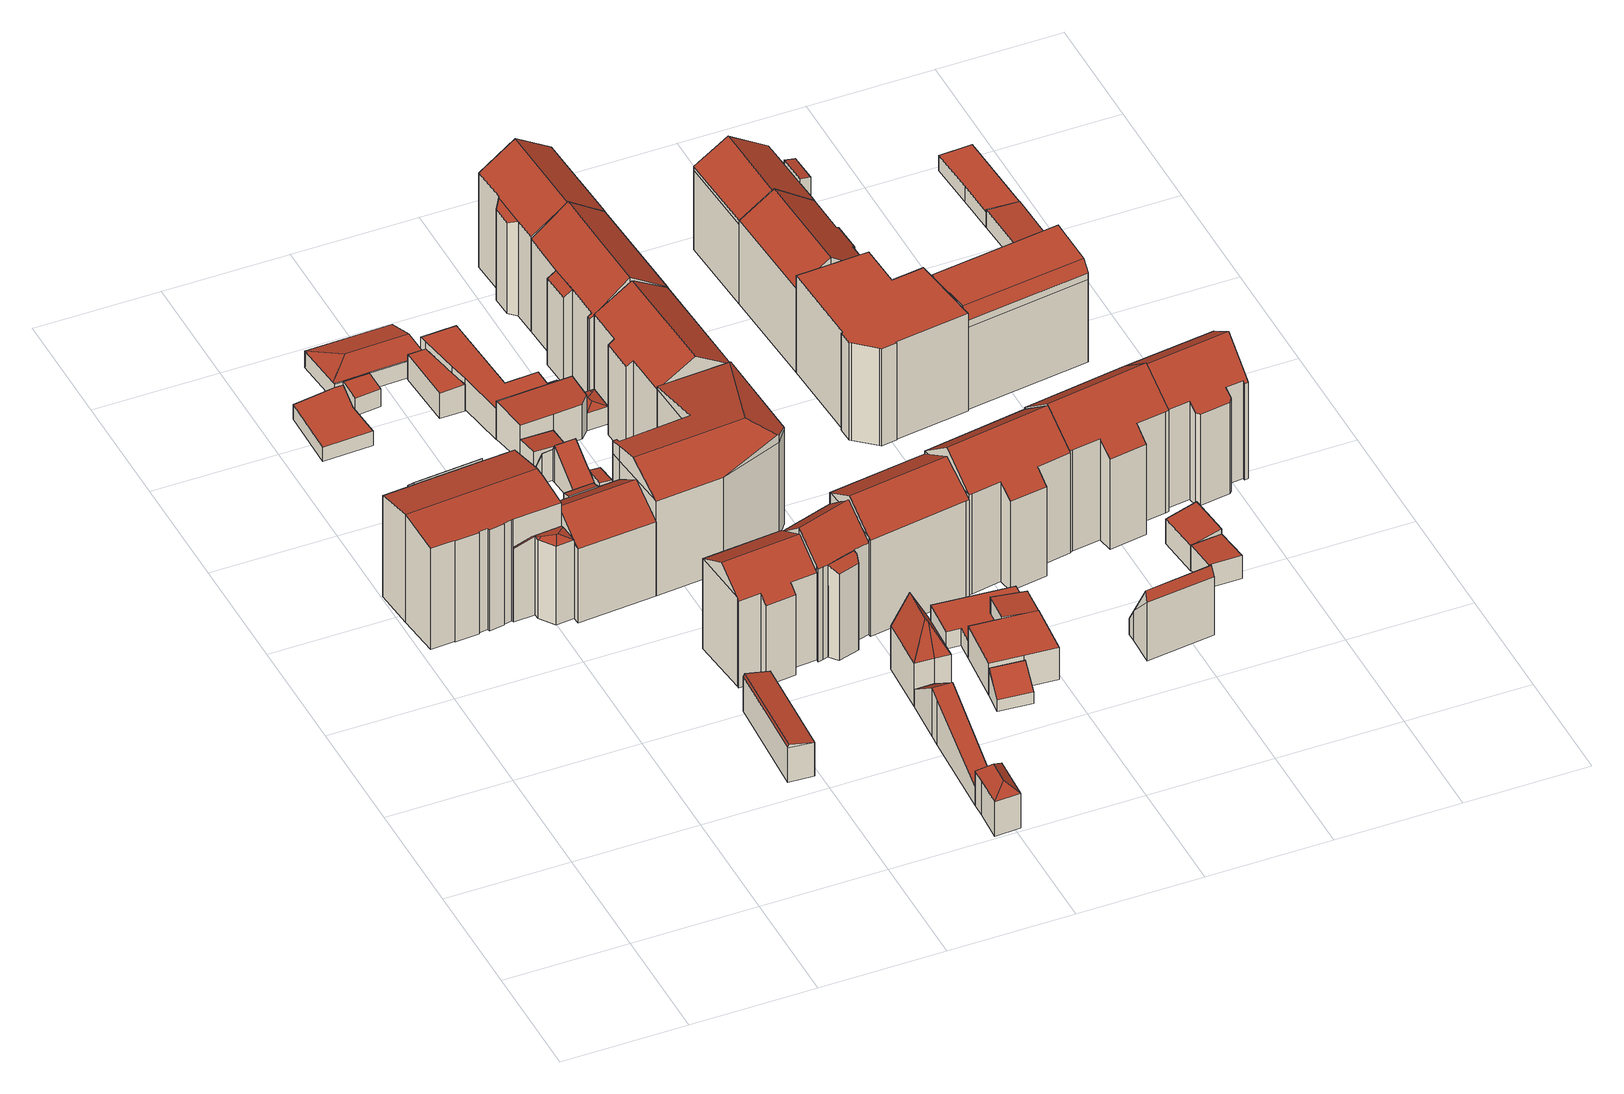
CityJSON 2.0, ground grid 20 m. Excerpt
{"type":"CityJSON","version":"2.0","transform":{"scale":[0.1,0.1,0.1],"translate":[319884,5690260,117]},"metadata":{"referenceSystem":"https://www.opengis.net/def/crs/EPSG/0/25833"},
"CityObjects":{
"building1":{"type":"Building","attributes":{"Gemeindeschluessel":14713000,"Geometrietyp2DReferenz":"3000","function":"31001_9998","roofType":"9999"},"children":["building1-1","building1-2","building1-3"]},
"building1-1":{"type":"BuildingPart","attributes":{"Dachtyp_tdc":"tdcGableRoof","Dachneigung":10.03,"QualitaetDacherkennung":71,"Geometrietyp2DReferenz":"3000","roofType":"3100","measuredHeight":19.65},"parents":["building1"],"geometry":[{"type":"MultiSurface","lod":"2","boundaries":[[[0,1,2,3]],[[1,4,5,2]],[[4,6,7,5]],[[8,9,10,11]],[[9,12,13,10]],[[12,14,15,13]],[[14,16,17,18,15]],[[12,9,8,19,6,4,1]],[[1,0,20,21,22,23,24,25,26,27,28,29,16,14,12]],[[30,31,32,33,34,35,36,37,38,39,3,2,5,7,40,11,10,13,15,18,41]],[[29,28,31,30,42]],[[28,27,32,31]],[[27,26,33,32]],[[26,25,34,33]],[[25,24,35,34]],[[24,23,36,35]],[[23,22,37,36]],[[22,21,38,37]],[[21,20,39,38]],[[20,0,3,39]],[[19,40,7,6]],[[8,11,40,19]],[[42,43,17,16,29]],[[42,30,41,43]],[[41,18,17,43]]],"semantics":{"surfaces":[{"type":"WallSurface"},{"type":"RoofSurface"},{"type":"GroundSurface"},{"type":"ClosureSurface"}],"values":[0,0,0,0,0,0,0,1,1,2,0,0,0,0,0,0,0,0,0,0,3,3,0,3,3]}}]},
"building1-2":{"type":"BuildingPart","attributes":{"Dachtyp_tdc":"tdcFreeFormRoof","Dachneigung":17.65,"QualitaetDacherkennung":20,"Geometrietyp2DReferenz":"3000","roofType":"5000","measuredHeight":14.83},"parents":["building1"],"geometry":[{"type":"MultiSurface","lod":"2","boundaries":[[[44,45,46,47]],[[45,48,49,46]],[[48,50,51,49]],[[50,52,53,51]],[[52,42,30,53]],[[17,54,55,18]],[[54,44,47,55]],[[50,48,56]],[[43,42,52,50]],[[48,45,57,56]],[[45,44,58,57]],[[44,54,58]],[[54,17,43,50,56,57,58]],[[47,46,49,51,53,30,41,18,55]],[[41,30,42,43]],[[41,43,17,18]]],"semantics":{"surfaces":[{"type":"WallSurface"},{"type":"RoofSurface"},{"type":"GroundSurface"},{"type":"ClosureSurface"}],"values":[0,0,0,0,0,0,0,1,1,1,1,1,1,2,3,3]}}]},
"building1-3":{"type":"BuildingPart","attributes":{"Dachtyp_tdc":"tdcPolyFlatRoof","Dachneigung":44.98,"QualitaetDacherkennung":54,"Geometrietyp2DReferenz":"3000","roofType":"2100","measuredHeight":18.82},"parents":["building1"],"geometry":[{"type":"MultiSurface","lod":"2","boundaries":[[[59,60,8,11,61]],[[62,7,6]],[[62,63,64,7]],[[63,59,61,64]],[[63,62,65,60,59]],[[61,11,40,7,64]],[[19,8,60,65]],[[19,40,11,8]],[[62,6,19,65]],[[6,7,40,19]]],"semantics":{"surfaces":[{"type":"WallSurface"},{"type":"RoofSurface"},{"type":"GroundSurface"},{"type":"ClosureSurface"}],"values":[0,0,0,0,1,2,0,3,0,3]}}]},
"building2":{"type":"Building","attributes":{"Dachtyp_tdc":"tdcPolyFlatRoof","Gemeindeschluessel":14713000,"Dachneigung":0,"QualitaetDacherkennung":52,"Geometrietyp2DReferenz":"3000","function":"31001_9998","roofType":"1000","measuredHeight":2.6},"geometry":[{"type":"MultiSurface","lod":"2","boundaries":[[[66,67,68,69]],[[67,70,71,68]],[[70,72,73,71]],[[72,74,75,73]],[[74,76,77,75]],[[76,66,69,77]],[[76,74,72,70,67,66]],[[69,68,71,73,75,77]]],"semantics":{"surfaces":[{"type":"WallSurface"},{"type":"RoofSurface"},{"type":"GroundSurface"}],"values":[0,0,0,0,0,0,1,2]}}]},
"building3":{"type":"Building","attributes":{"Dachtyp_tdc":"tdcGableRoof","Gemeindeschluessel":14713000,"Dachneigung":11.26,"QualitaetDacherkennung":53,"Geometrietyp2DReferenz":"3000","function":"31001_9998","roofType":"3100","measuredHeight":6.8},"geometry":[{"type":"MultiSurface","lod":"2","boundaries":[[[78,79,80,81]],[[79,82,83,80]],[[82,84,85,83]],[[84,78,81,85]],[[82,79,86]],[[78,84,87]],[[79,78,87,86]],[[84,82,86,87]],[[81,80,83,85]]],"semantics":{"surfaces":[{"type":"WallSurface"},{"type":"RoofSurface"},{"type":"GroundSurface"}],"values":[0,0,0,0,0,0,1,1,2]}}]},
"building4":{"type":"Building","attributes":{"Gemeindeschluessel":14713000,"Geometrietyp2DReferenz":"3000","function":"31001_9998","roofType":"9999"},"children":["building4-1","building4-2"]},
"building4-1":{"type":"BuildingPart","attributes":{"Dachtyp_tdc":"tdcPolyFlatRoof","Dachneigung":18.41,"QualitaetDacherkennung":75,"Geometrietyp2DReferenz":"3000","roofType":"2100","measuredHeight":14},"parents":["building4"],"geometry":[{"type":"MultiSurface","lod":"2","boundaries":[[[88,89,90,91,92,93]],[[94,95,96,97,98,99]],[[95,88,93,96]],[[95,94,89,88]],[[93,92,97,96]],[[94,99,90,89]],[[98,97,92,91]],[[98,91,90,99]]],"semantics":{"surfaces":[{"type":"WallSurface"},{"type":"RoofSurface"},{"type":"GroundSurface"},{"type":"ClosureSurface"}],"values":[0,0,0,1,2,0,3,3]}}]},
"building4-2":{"type":"BuildingPart","attributes":{"Dachtyp_tdc":"tdcGableRoof","Dachneigung":33.12,"QualitaetDacherkennung":82,"Geometrietyp2DReferenz":"3000","roofType":"3100","measuredHeight":17.16},"parents":["building4"],"geometry":[{"type":"MultiSurface","lod":"2","boundaries":[[[91,100,101,92]],[[100,102,103,101]],[[102,104,105,103]],[[104,106,107,105]],[[106,108,47,107]],[[108,109,15,47]],[[109,98,97,15]],[[99,110,111,112,113,114,90]],[[104,112,111,115,106]],[[106,115,108]],[[108,115,111,110,109]],[[91,90,114,100]],[[100,114,113,102]],[[102,113,112,104]],[[109,110,99,98]],[[92,101,103,105,107,47,15,97]],[[92,97,98,91]],[[98,99,90,91]]],"semantics":{"surfaces":[{"type":"WallSurface"},{"type":"RoofSurface"},{"type":"GroundSurface"},{"type":"ClosureSurface"}],"values":[0,0,0,0,0,0,0,1,1,0,0,0,0,0,0,2,3,3]}}]},
"building5":{"type":"Building","attributes":{"Dachtyp_tdc":"tdcPolyFlatRoof","Gemeindeschluessel":14713000,"Dachneigung":0,"QualitaetDacherkennung":88,"Geometrietyp2DReferenz":"3000","function":"31001_9998","roofType":"1000","measuredHeight":3.17},"geometry":[{"type":"MultiSurface","lod":"2","boundaries":[[[116,117,118,119]],[[117,120,75,118]],[[120,121,122,75]],[[121,116,119,122]],[[121,120,117,116]],[[119,118,75,122]]],"semantics":{"surfaces":[{"type":"WallSurface"},{"type":"RoofSurface"},{"type":"GroundSurface"}],"values":[0,0,0,0,1,2]}}]},
"building6":{"type":"Building","attributes":{"Dachtyp_tdc":"tdcFreeFormRoof","Gemeindeschluessel":14713000,"Dachneigung":13.51,"QualitaetDacherkennung":88,"Geometrietyp2DReferenz":"3000","function":"31001_9998","roofType":"5000","measuredHeight":4.2},"geometry":[{"type":"MultiSurface","lod":"2","boundaries":[[[123,124,125,126]],[[124,127,128,125]],[[127,129,130,128]],[[129,131,132,130]],[[131,133,134,132]],[[133,135,136,134]],[[135,137,138,136]],[[137,123,126,138]],[[139,123,140]],[[141,142,143,139,140,144,145,146,147]],[[143,148,123,139]],[[123,148,124]],[[124,148,143,142,127]],[[129,141,147,131]],[[131,147,146,133]],[[133,146,145,135]],[[135,145,144,137]],[[137,144,140,123]],[[127,142,141,129]],[[126,125,128,130,132,134,136,138]]],"semantics":{"surfaces":[{"type":"WallSurface"},{"type":"RoofSurface"},{"type":"GroundSurface"}],"values":[0,0,0,0,0,0,0,0,1,1,1,0,0,0,0,0,0,0,0,2]}}]},
"building7":{"type":"Building","attributes":{"Dachtyp_tdc":"tdcFreeFormRoof","Gemeindeschluessel":14713000,"Dachneigung":37.68,"QualitaetDacherkennung":67,"Geometrietyp2DReferenz":"3000","function":"31001_9998","roofType":"5000","measuredHeight":19.54},"geometry":[{"type":"MultiSurface","lod":"2","boundaries":[[[149,150,151,152]],[[150,153,154,151]],[[153,155,156,154]],[[155,157,158,156]],[[157,159,160,158]],[[159,161,162,160]],[[161,163,164,162]],[[163,165,166,164]],[[165,149,152,166]],[[167,168,165,163]],[[150,149,168,167,161,159,157,155,153]],[[163,161,167]],[[149,165,168]],[[152,151,154,156,158,160,162,164,166]]],"semantics":{"surfaces":[{"type":"WallSurface"},{"type":"RoofSurface"},{"type":"GroundSurface"}],"values":[0,0,0,0,0,0,0,0,0,1,1,0,0,2]}}]},
"building8":{"type":"Building","attributes":{"Dachtyp_tdc":"tdcPolyFlatRoof","Gemeindeschluessel":14713000,"Dachneigung":3.43,"QualitaetDacherkennung":82,"Geometrietyp2DReferenz":"3000","function":"31001_9998","roofType":"2100","measuredHeight":4.8},"geometry":[{"type":"MultiSurface","lod":"2","boundaries":[[[169,170,171,172]],[[170,173,174,171]],[[173,175,176,174]],[[175,169,172,176]],[[175,173,170,169]],[[172,171,174,176]]],"semantics":{"surfaces":[{"type":"WallSurface"},{"type":"RoofSurface"},{"type":"GroundSurface"}],"values":[0,0,0,0,1,2]}}]},
"building9":{"type":"Building","attributes":{"Gemeindeschluessel":14713000,"Geometrietyp2DReferenz":"3000","function":"31001_9998","roofType":"9999"},"children":["building9-1","building9-2"]},
"building9-1":{"type":"BuildingPart","attributes":{"Dachtyp_tdc":"tdcPolyFlatRoof","Dachneigung":3.95,"QualitaetDacherkennung":80,"Geometrietyp2DReferenz":"3000","roofType":"2100","measuredHeight":3.43},"parents":["building9"],"geometry":[{"type":"MultiSurface","lod":"2","boundaries":[[[177,178,179,180]],[[178,181,182,179]],[[181,183,184,185,182]],[[183,181,178,177,186]],[[180,179,182,185]],[[186,184,183]],[[180,185,184,186,177]]],"semantics":{"surfaces":[{"type":"WallSurface"},{"type":"RoofSurface"},{"type":"GroundSurface"},{"type":"ClosureSurface"}],"values":[0,0,0,1,2,0,3]}}]},
"building9-2":{"type":"BuildingPart","attributes":{"Dachtyp_tdc":"tdcGableRoof","Dachneigung":63.45,"QualitaetDacherkennung":7,"Geometrietyp2DReferenz":"3000","roofType":"3100","measuredHeight":6.64},"parents":["building9"],"geometry":[{"type":"MultiSurface","lod":"2","boundaries":[[[187,188,189,190]],[[188,191,192,189]],[[191,193,177,180,192]],[[184,194,195,185]],[[194,196,197,195]],[[196,198,199,197]],[[198,200,201,199]],[[200,187,190,201]],[[196,194,184,186,193,191]],[[191,188,187,200,198,196]],[[190,189,192,180,185,195,197,199,201]],[[186,177,193]],[[184,185,180,177,186]]],"semantics":{"surfaces":[{"type":"WallSurface"},{"type":"RoofSurface"},{"type":"GroundSurface"},{"type":"ClosureSurface"}],"values":[0,0,0,0,0,0,0,0,1,1,2,0,3]}}]},
"building10":{"type":"Building","attributes":{"Gemeindeschluessel":14713000,"Geometrietyp2DReferenz":"3000","function":"31001_9998","roofType":"9999"},"children":["building10-1","building10-2"]},
"building10-1":{"type":"BuildingPart","attributes":{"Dachtyp_tdc":"tdcFreeFormRoof","Dachneigung":46.05,"QualitaetDacherkennung":2,"Geometrietyp2DReferenz":"3000","roofType":"5000","measuredHeight":8.33},"parents":["building10"],"geometry":[{"type":"MultiSurface","lod":"2","boundaries":[[[202,203,204,205]],[[203,206,207,204]],[[206,208,209,207]],[[208,210,211,209]],[[212,213,214,215,216]],[[213,202,205,214]],[[210,208,206,203,217,218]],[[203,202,217]],[[202,213,218,217]],[[213,212,210,218]],[[205,204,207,209,215,214]],[[216,211,210,212]],[[215,209,211,216]]],"semantics":{"surfaces":[{"type":"WallSurface"},{"type":"RoofSurface"},{"type":"GroundSurface"},{"type":"ClosureSurface"}],"values":[0,0,0,0,0,0,1,1,1,1,2,0,3]}}]},
"building10-2":{"type":"BuildingPart","attributes":{"Dachtyp_tdc":"tdcGableRoof","Dachneigung":18.73,"QualitaetDacherkennung":4,"Geometrietyp2DReferenz":"3000","roofType":"3100","measuredHeight":8.82},"parents":["building10"],"geometry":[{"type":"MultiSurface","lod":"2","boundaries":[[[219,216,215,220]],[[211,221,222,209]],[[221,223,224,222]],[[223,225,226,224]],[[225,227,228,226]],[[227,219,220,228]],[[223,221,211,216,219]],[[219,227,225,223]],[[220,215,209,222,224,226,228]],[[211,209,215,216]]],"semantics":{"surfaces":[{"type":"WallSurface"},{"type":"RoofSurface"},{"type":"GroundSurface"},{"type":"ClosureSurface"}],"values":[0,0,0,0,0,0,1,1,2,3]}}]},
"building11":{"type":"Building","attributes":{"Dachtyp_tdc":"tdcPolyFlatRoof","Gemeindeschluessel":14713000,"Dachneigung":4.59,"QualitaetDacherkennung":67,"Geometrietyp2DReferenz":"3000","function":"31001_9998","roofType":"2100","measuredHeight":3.84},"geometry":[{"type":"MultiSurface","lod":"2","boundaries":[[[229,230,231,232]],[[230,233,234,231]],[[233,235,236,234]],[[235,229,232,236]],[[235,233,230,229]],[[232,231,234,236]]],"semantics":{"surfaces":[{"type":"WallSurface"},{"type":"RoofSurface"},{"type":"GroundSurface"}],"values":[0,0,0,0,1,2]}}]},
"building12":{"type":"Building","attributes":{"Dachtyp_tdc":"tdcPolyFlatRoof","Gemeindeschluessel":14713000,"Dachneigung":5.73,"QualitaetDacherkennung":74,"Geometrietyp2DReferenz":"3000","function":"31001_9998","roofType":"2100","measuredHeight":6.96},"geometry":[{"type":"MultiSurface","lod":"2","boundaries":[[[237,238,234,236]],[[238,239,240,234]],[[239,241,242,240]],[[241,243,244,242]],[[243,245,246,244]],[[245,247,248,246]],[[247,237,236,248]],[[247,245,243,241,239,238,237]],[[236,234,240,242,244,246,248]]],"semantics":{"surfaces":[{"type":"WallSurface"},{"type":"RoofSurface"},{"type":"GroundSurface"}],"values":[0,0,0,0,0,0,0,1,2]}}]},
"building13":{"type":"Building","attributes":{"Dachtyp_tdc":"tdcPolyFlatRoof","Gemeindeschluessel":14713000,"Dachneigung":0,"QualitaetDacherkennung":39,"Geometrietyp2DReferenz":"3000","function":"31001_9998","roofType":"1000","measuredHeight":5.54},"geometry":[{"type":"MultiSurface","lod":"2","boundaries":[[[249,250,251,252]],[[250,253,254,251]],[[253,255,130,254]],[[255,256,128,130]],[[256,257,258,128]],[[257,259,260,258]],[[259,261,262,260]],[[261,263,264,262]],[[263,249,252,264]],[[263,261,259,257,256,255,253,250,249]],[[252,251,254,130,128,258,260,262,264]]],"semantics":{"surfaces":[{"type":"WallSurface"},{"type":"RoofSurface"},{"type":"GroundSurface"}],"values":[0,0,0,0,0,0,0,0,0,1,2]}}]},
"building14":{"type":"Building","attributes":{"Gemeindeschluessel":14713000,"Geometrietyp2DReferenz":"3000","function":"31001_9998","roofType":"9999"},"children":["building14-1","building14-2"]},
"building14-1":{"type":"BuildingPart","attributes":{"Dachtyp_tdc":"tdcGableRoof","Dachneigung":40.86,"QualitaetDacherkennung":80,"Geometrietyp2DReferenz":"3000","roofType":"3100","measuredHeight":20.52},"parents":["building14"],"geometry":[{"type":"MultiSurface","lod":"2","boundaries":[[[265,266,267,166]],[[266,268,269,267]],[[270,271,272,273,274,275,276,277,278,279]],[[279,268,266,265,270]],[[269,280,281,282,283,284,285,286,152,287,166,267]],[[268,279,280,269]],[[279,278,281,280]],[[278,277,282,281]],[[277,276,283,282]],[[274,273,285,284]],[[273,272,286,285]],[[272,271,152,286]],[[271,270,287,152]],[[270,265,166,287]],[[284,283,276,275,274]]],"semantics":{"surfaces":[{"type":"WallSurface"},{"type":"RoofSurface"},{"type":"GroundSurface"},{"type":"ClosureSurface"}],"values":[0,0,1,1,2,0,0,0,0,0,0,0,0,0,3]}}]},
"building14-2":{"type":"BuildingPart","attributes":{"Dachtyp_tdc":"tdcPolyFlatRoof","Dachneigung":33.72,"QualitaetDacherkennung":53,"Geometrietyp2DReferenz":"3000","roofType":"2100","measuredHeight":16.81},"parents":["building14"],"geometry":[{"type":"MultiSurface","lod":"2","boundaries":[[[288,274,284,289]],[[290,291,283,276]],[[290,292,293,291]],[[292,288,289,293]],[[292,290,276,275,274,288]],[[289,284,283,291,293]],[[283,284,274,275,276]]],"semantics":{"surfaces":[{"type":"WallSurface"},{"type":"RoofSurface"},{"type":"GroundSurface"},{"type":"ClosureSurface"}],"values":[0,0,0,0,1,2,3]}}]},
"building15":{"type":"Building","attributes":{"Dachtyp_tdc":"tdcFreeFormRoof","Gemeindeschluessel":14713000,"Dachneigung":10.27,"QualitaetDacherkennung":31,"Geometrietyp2DReferenz":"3000","function":"31001_9998","roofType":"5000","measuredHeight":20.54},"geometry":[{"type":"MultiSurface","lod":"2","boundaries":[[[294,295,296,103]],[[295,297,298,296]],[[297,299,300,298]],[[299,301,302,300]],[[301,303,304,302]],[[303,305,306,304]],[[305,307,308,306]],[[307,309,310,308]],[[309,311,312,310]],[[311,313,105,312]],[[313,294,103,105]],[[314,315,316,317,318,319]],[[320,321,322,323,324,325,326,316,315]],[[326,313,311,317,316]],[[294,325,324,295]],[[313,326,325,294]],[[295,324,323,297]],[[297,323,322,299]],[[301,321,320,303]],[[299,322,321,301]],[[303,320,315,314,305]],[[307,319,318,309]],[[305,314,319,307]],[[309,318,317,311]],[[103,296,298,300,302,304,306,308,310,312,105]]],"semantics":{"surfaces":[{"type":"WallSurface"},{"type":"RoofSurface"},{"type":"GroundSurface"}],"values":[0,0,0,0,0,0,0,0,0,0,0,1,1,1,0,0,0,0,0,0,0,0,0,0,2]}}]},
"building16":{"type":"Building","attributes":{"Dachtyp_tdc":"tdcFreeFormRoof","Gemeindeschluessel":14713000,"Dachneigung":61.57,"QualitaetDacherkennung":3,"Geometrietyp2DReferenz":"3000","function":"31001_9998","roofType":"5000","measuredHeight":12.96},"geometry":[{"type":"MultiSurface","lod":"2","boundaries":[[[327,328,226,228]],[[328,329,330,226]],[[329,331,332,330]],[[331,333,334,332]],[[333,327,228,334]],[[335,336,337,333,331]],[[335,331,329]],[[336,335,329,328]],[[337,336,328,327]],[[337,327,333]],[[228,226,330,332,334]]],"semantics":{"surfaces":[{"type":"WallSurface"},{"type":"RoofSurface"},{"type":"GroundSurface"}],"values":[0,0,0,0,0,1,0,1,1,1,2]}}]},
"building17":{"type":"Building","attributes":{"Dachtyp_tdc":"tdcPolyFlatRoof","Gemeindeschluessel":14713000,"Dachneigung":12.43,"QualitaetDacherkennung":78,"Geometrietyp2DReferenz":"3000","function":"31001_9998","roofType":"2100","measuredHeight":3.96},"geometry":[{"type":"MultiSurface","lod":"2","boundaries":[[[338,339,340,242]],[[339,341,342,340]],[[341,343,244,342]],[[343,338,242,244]],[[343,341,339,338]],[[242,340,342,244]]],"semantics":{"surfaces":[{"type":"WallSurface"},{"type":"RoofSurface"},{"type":"GroundSurface"}],"values":[0,0,0,0,1,2]}}]},
"building18":{"type":"Building","attributes":{"Dachtyp_tdc":"tdcFreeFormRoof","Gemeindeschluessel":14713000,"Dachneigung":12.31,"QualitaetDacherkennung":43,"Geometrietyp2DReferenz":"3000","function":"31001_9998","roofType":"5000","measuredHeight":3.6},"geometry":[{"type":"MultiSurface","lod":"2","boundaries":[[[344,345,246,346]],[[345,347,244,246]],[[347,348,349,244]],[[348,350,351,349]],[[350,344,346,351]],[[352,350,348]],[[353,352,348,347]],[[354,353,347,345]],[[354,345,344]],[[352,353,354,344,350]],[[346,246,244,349,351]]],"semantics":{"surfaces":[{"type":"WallSurface"},{"type":"RoofSurface"},{"type":"GroundSurface"}],"values":[0,0,0,0,0,1,1,1,1,1,2]}}]},
"building19":{"type":"Building","attributes":{"Dachtyp_tdc":"tdcFreeFormRoof","Gemeindeschluessel":14713000,"Dachneigung":32.1,"QualitaetDacherkennung":91,"Geometrietyp2DReferenz":"3000","function":"31001_9998","roofType":"5000","measuredHeight":20.81},"geometry":[{"type":"MultiSurface","lod":"2","boundaries":[[[355,356,357,358]],[[356,359,360,357]],[[359,361,362,360]],[[361,363,364,362]],[[363,365,366,364]],[[365,367,368,366]],[[367,369,370,368]],[[369,355,358,370]],[[371,369,367,372]],[[356,355,371,372,365,363,361,359]],[[367,365,372]],[[355,369,371]],[[358,357,360,362,364,366,368,370]]],"semantics":{"surfaces":[{"type":"WallSurface"},{"type":"RoofSurface"},{"type":"GroundSurface"}],"values":[0,0,0,0,0,0,0,0,1,1,0,0,2]}}]},
"building20":{"type":"Building","attributes":{"Dachtyp_tdc":"tdcFreeFormRoof","Gemeindeschluessel":14713000,"Dachneigung":33.61,"QualitaetDacherkennung":85,"Geometrietyp2DReferenz":"3000","function":"31001_9998","roofType":"5000","measuredHeight":21.38},"geometry":[{"type":"MultiSurface","lod":"2","boundaries":[[[373,374,269,281]],[[374,375,267,269]],[[375,376,377,267]],[[376,378,379,377]],[[378,380,381,379]],[[380,382,383,381]],[[382,373,281,383]],[[380,378,384,385,373,382]],[[385,384,376,375,374]],[[374,373,385]],[[378,376,384]],[[281,269,267,377,379,381,383]]],"semantics":{"surfaces":[{"type":"WallSurface"},{"type":"RoofSurface"},{"type":"GroundSurface"}],"values":[0,0,0,0,0,0,0,1,1,0,0,2]}}]},
"building21":{"type":"Building","attributes":{"Gemeindeschluessel":14713000,"Geometrietyp2DReferenz":"3000","function":"31001_9998","roofType":"9999"},"children":["building21-1","building21-2","building21-3"]},
"building21-1":{"type":"BuildingPart","attributes":{"Dachtyp_tdc":"tdcPolyFlatRoof","Dachneigung":0,"QualitaetDacherkennung":24,"Geometrietyp2DReferenz":"3000","roofType":"1000","measuredHeight":5.75},"parents":["building21"],"geometry":[{"type":"MultiSurface","lod":"2","boundaries":[[[386,387,388,389,390]],[[387,391,392,388]],[[393,394,395,396,397]],[[394,398,399,400,395]],[[398,394,393,401,391,387,386]],[[389,388,392,396,395,400]],[[397,401,393]],[[396,392,391,401,397]],[[390,399,398,386]],[[390,389,400,399]]],"semantics":{"surfaces":[{"type":"WallSurface"},{"type":"RoofSurface"},{"type":"GroundSurface"},{"type":"ClosureSurface"}],"values":[0,0,0,0,1,2,0,3,0,3]}}]},
"building21-2":{"type":"BuildingPart","attributes":{"Dachtyp_tdc":"tdcGableRoof","Dachneigung":41.48,"QualitaetDacherkennung":10,"Geometrietyp2DReferenz":"3000","roofType":"3100","measuredHeight":5.17},"parents":["building21"],"geometry":[{"type":"MultiSurface","lod":"2","boundaries":[[[399,402,403,400]],[[402,404,405,403]],[[404,390,389,405]],[[402,399,406]],[[390,404,407]],[[399,390,407,406]],[[404,402,406,407]],[[389,400,403,405]],[[399,400,389,390]]],"semantics":{"surfaces":[{"type":"WallSurface"},{"type":"RoofSurface"},{"type":"GroundSurface"},{"type":"ClosureSurface"}],"values":[0,0,0,0,0,1,1,2,3]}}]},
"building21-3":{"type":"BuildingPart","attributes":{"Dachtyp_tdc":"tdcPolyFlatRoof","Dachneigung":4.55,"QualitaetDacherkennung":90,"Geometrietyp2DReferenz":"3000","roofType":"2100","measuredHeight":6.09},"parents":["building21"],"geometry":[{"type":"MultiSurface","lod":"2","boundaries":[[[408,409,410,411]],[[409,397,396,410]],[[412,408,411,392,391]],[[412,401,397,409,408]],[[411,410,396,392]],[[391,401,412]],[[392,396,397,401,391]]],"semantics":{"surfaces":[{"type":"WallSurface"},{"type":"RoofSurface"},{"type":"GroundSurface"},{"type":"ClosureSurface"}],"values":[0,0,0,1,2,0,3]}}]},
"building22":{"type":"Building","attributes":{"Gemeindeschluessel":14713000,"Geometrietyp2DReferenz":"3000","function":"31001_9998","roofType":"9999"},"children":["building22-1","building22-2"]},
"building22-1":{"type":"BuildingPart","attributes":{"Dachtyp_tdc":"tdcGableRoof","Dachneigung":38.35,"QualitaetDacherkennung":87,"Geometrietyp2DReferenz":"3000","roofType":"3100","measuredHeight":21.36},"parents":["building22"],"geometry":[{"type":"MultiSurface","lod":"2","boundaries":[[[413,414,415,416]],[[414,417,418,415]],[[417,419,420,418]],[[419,421,422,420]],[[421,423,424,422]],[[417,414,413,425]],[[425,426,427,428,429,423,421,419,417]],[[424,430,431,432,433,434,416,415,418,420,422]],[[423,429,430,424]],[[429,428,431,430]],[[426,433,432,427]],[[426,425,434,433]],[[425,413,416,434]],[[427,432,431,428]]],"semantics":{"surfaces":[{"type":"WallSurface"},{"type":"RoofSurface"},{"type":"GroundSurface"},{"type":"ClosureSurface"}],"values":[0,0,0,0,0,1,1,2,0,0,0,0,0,3]}}]},
"building22-2":{"type":"BuildingPart","attributes":{"Dachtyp_tdc":"tdcPolyFlatRoof","Dachneigung":35.94,"QualitaetDacherkennung":42,"Geometrietyp2DReferenz":"3000","roofType":"2100","measuredHeight":16.71},"parents":["building22"],"geometry":[{"type":"MultiSurface","lod":"2","boundaries":[[[428,435,436,431]],[[435,437,438,436]],[[437,427,432,438]],[[437,435,428,427]],[[432,431,436,438]],[[428,431,432,427]]],"semantics":{"surfaces":[{"type":"WallSurface"},{"type":"RoofSurface"},{"type":"GroundSurface"},{"type":"ClosureSurface"}],"values":[0,0,0,1,2,3]}}]},
"building23":{"type":"Building","attributes":{"Dachtyp_tdc":"tdcPolyFlatRoof","Gemeindeschluessel":14713000,"Dachneigung":0,"QualitaetDacherkennung":60,"Geometrietyp2DReferenz":"3000","function":"31001_9998","roofType":"1000","measuredHeight":3.11},"geometry":[{"type":"MultiSurface","lod":"2","boundaries":[[[439,440,441,388]],[[440,442,443,441]],[[442,444,445,443]],[[444,446,447,445]],[[446,448,410,447]],[[448,449,411,410]],[[449,450,392,411]],[[450,439,388,392]],[[450,449,448,446,444,442,440,439]],[[388,441,443,445,447,410,411,392]]],"semantics":{"surfaces":[{"type":"WallSurface"},{"type":"RoofSurface"},{"type":"GroundSurface"}],"values":[0,0,0,0,0,0,0,0,1,2]}}]},
"building24":{"type":"Building","attributes":{"Gemeindeschluessel":14713000,"Geometrietyp2DReferenz":"3000","function":"31001_9998","roofType":"9999"},"children":["building24-1","building24-2"]},
"building24-1":{"type":"BuildingPart","attributes":{"Dachtyp_tdc":"tdcGableRoof","Dachneigung":35.05,"QualitaetDacherkennung":91,"Geometrietyp2DReferenz":"3000","roofType":"3100","measuredHeight":21.25},"parents":["building24"],"geometry":[{"type":"MultiSurface","lod":"2","boundaries":[[[451,452,453,454]],[[451,455,456,452]],[[455,457,458,456]],[[457,459,460,458]],[[459,461,416,460]],[[461,462,463,416]],[[462,464,433,463]],[[464,465,466,433]],[[462,461,459,457]],[[457,455,451,454,465,464,462]],[[453,452,456,458,460,416,463,433,466]],[[454,453,466,465]]],"semantics":{"surfaces":[{"type":"WallSurface"},{"type":"RoofSurface"},{"type":"GroundSurface"},{"type":"ClosureSurface"}],"values":[0,0,0,0,0,0,0,0,1,1,2,3]}}]},
"building24-2":{"type":"BuildingPart","attributes":{"Dachtyp_tdc":"tdcPolyFlatRoof","Dachneigung":30.84,"QualitaetDacherkennung":53,"Geometrietyp2DReferenz":"3000","roofType":"2100","measuredHeight":17.15},"parents":["building24"],"geometry":[{"type":"MultiSurface","lod":"2","boundaries":[[[467,454,453,468]],[[465,469,470,466]],[[469,467,468,470]],[[469,465,454,467]],[[468,453,466,470]],[[466,453,454,465]]],"semantics":{"surfaces":[{"type":"WallSurface"},{"type":"RoofSurface"},{"type":"GroundSurface"},{"type":"ClosureSurface"}],"values":[0,0,0,1,2,3]}}]},
"building25":{"type":"Building","attributes":{"Dachtyp_tdc":"tdcFreeFormRoof","Gemeindeschluessel":14713000,"Dachneigung":38.61,"QualitaetDacherkennung":74,"Geometrietyp2DReferenz":"3000","function":"31001_9998","roofType":"5000","measuredHeight":22.9},"geometry":[{"type":"MultiSurface","lod":"2","boundaries":[[[471,472,473,474]],[[472,475,476,473]],[[475,477,478,476]],[[477,479,480,478]],[[479,481,482,480]],[[481,483,484,482]],[[483,485,486,484]],[[485,487,488,486]],[[487,471,474,488]],[[489,490,475,472]],[[479,477,490,489,471,487,485,483,481]],[[472,471,489]],[[477,475,490]],[[474,473,476,478,480,482,484,486,488]]],"semantics":{"surfaces":[{"type":"WallSurface"},{"type":"RoofSurface"},{"type":"GroundSurface"}],"values":[0,0,0,0,0,0,0,0,0,1,1,0,0,2]}}]},
"building26":{"type":"Building","attributes":{"Dachtyp_tdc":"tdcFreeFormRoof","Gemeindeschluessel":14713000,"Dachneigung":58.79,"QualitaetDacherkennung":4,"Geometrietyp2DReferenz":"3000","function":"31001_9998","roofType":"5000","measuredHeight":12.12},"geometry":[{"type":"MultiSurface","lod":"2","boundaries":[[[491,492,493,494]],[[492,495,496,493]],[[495,497,498,496]],[[497,499,500,498]],[[499,491,494,500]],[[499,501,502,491]],[[501,497,495,492,502]],[[492,491,502]],[[499,497,501]],[[494,493,496,498,500]]],"semantics":{"surfaces":[{"type":"WallSurface"},{"type":"RoofSurface"},{"type":"GroundSurface"}],"values":[0,0,0,0,0,1,1,0,0,2]}}]},
"building27":{"type":"Building","attributes":{"Dachtyp_tdc":"tdcPolyFlatRoof","Gemeindeschluessel":14713000,"Dachneigung":0,"QualitaetDacherkennung":59,"Geometrietyp2DReferenz":"3000","function":"31001_9998","roofType":"1000","measuredHeight":17.77},"geometry":[{"type":"MultiSurface","lod":"2","boundaries":[[[503,504,505,506]],[[504,507,508,505]],[[507,509,510,508]],[[509,511,512,510]],[[511,513,514,512]],[[513,515,516,514]],[[515,517,518,516]],[[517,519,520,518]],[[519,521,522,520]],[[521,523,524,522]],[[523,525,526,524]],[[525,527,528,526]],[[527,503,506,528]],[[527,525,523,521,519,517,515,513,511,509,507,504,503]],[[506,505,508,510,512,514,516,518,520,522,524,526,528]]],"semantics":{"surfaces":[{"type":"WallSurface"},{"type":"RoofSurface"},{"type":"GroundSurface"}],"values":[0,0,0,0,0,0,0,0,0,0,0,0,0,1,2]}}]},
"building28":{"type":"Building","attributes":{"Gemeindeschluessel":14713000,"Dachtyp_tdc":"tdcGableRoof","Dachneigung":35.45,"QualitaetDacherkennung":93,"Geometrietyp2DReferenz":"3000","function":"31001_9998","roofType":"3100","measuredHeight":18.86},"geometry":[{"type":"MultiSurface","lod":"2","boundaries":[[[529,530,531,532]],[[530,533,534,531]],[[533,535,536,534]],[[535,537,538,536]],[[537,539,540,538]],[[539,541,542,540]],[[541,543,520,542]],[[543,544,545,520]],[[544,546,518,545]],[[546,547,548,518]],[[547,529,532,548]],[[544,543,541,539,537,535,533,530,529]],[[529,547,546,544]],[[532,531,534,536,538,540,542,520,545,518,548]]],"semantics":{"surfaces":[{"type":"WallSurface"},{"type":"RoofSurface"},{"type":"GroundSurface"}],"values":[0,0,0,0,0,0,0,0,0,0,0,1,1,2]}}]},
"building29":{"type":"Building","attributes":{"Dachtyp_tdc":"tdcFreeFormRoof","Gemeindeschluessel":14713000,"Dachneigung":38.01,"QualitaetDacherkennung":72,"Geometrietyp2DReferenz":"3000","function":"31001_9998","roofType":"5000","measuredHeight":23},"geometry":[{"type":"MultiSurface","lod":"2","boundaries":[[[549,550,551,552]],[[550,553,554,551]],[[553,555,556,554]],[[555,557,558,556]],[[557,559,560,558]],[[559,561,562,560]],[[561,563,564,562]],[[563,565,566,564]],[[565,567,568,566]],[[567,549,552,568]],[[569,570,567,565]],[[550,549,570,569,563,561,559,557,555,553]],[[565,563,569]],[[549,567,570]],[[552,551,554,556,558,560,562,564,566,568]]],"semantics":{"surfaces":[{"type":"WallSurface"},{"type":"RoofSurface"},{"type":"GroundSurface"}],"values":[0,0,0,0,0,0,0,0,0,0,1,1,0,0,2]}}]},
"building30":{"type":"Building","attributes":{"Gemeindeschluessel":14713000,"Geometrietyp2DReferenz":"3000","function":"31001_9998","roofType":"9999"},"children":["building30-1","building30-2"]},
"building30-1":{"type":"BuildingPart","attributes":{"Dachtyp_tdc":"tdcPolyFlatRoof","Dachneigung":13.76,"QualitaetDacherkennung":48,"Geometrietyp2DReferenz":"3000","roofType":"2100","measuredHeight":15.17},"parents":["building30"],"geometry":[{"type":"MultiSurface","lod":"2","boundaries":[[[571,572,573,574,575]],[[576,577,578,579,580]],[[577,571,575,578]],[[577,576,572,571]],[[575,574,579,578]],[[580,573,572,576]],[[580,579,574,573]]],"semantics":{"surfaces":[{"type":"WallSurface"},{"type":"RoofSurface"},{"type":"GroundSurface"},{"type":"ClosureSurface"}],"values":[0,0,0,1,2,0,3]}}]},
"building30-2":{"type":"BuildingPart","attributes":{"Dachtyp_tdc":"tdcGableRoof","Dachneigung":32.63,"QualitaetDacherkennung":86,"Geometrietyp2DReferenz":"3000","roofType":"3100","measuredHeight":18.57},"parents":["building30"],"geometry":[{"type":"MultiSurface","lod":"2","boundaries":[[[581,582,583,584]],[[582,580,579,583]],[[573,585,531,574]],[[585,586,548,531]],[[586,581,584,548]],[[547,587,588,589]],[[580,582,588,587,585,573]],[[581,589,588,582]],[[586,547,589,581]],[[585,587,547,586]],[[584,583,579,574,531,548]],[[573,574,579,580]]],"semantics":{"surfaces":[{"type":"WallSurface"},{"type":"RoofSurface"},{"type":"GroundSurface"},{"type":"ClosureSurface"}],"values":[0,0,0,0,0,1,1,0,0,0,2,3]}}]},
"building31":{"type":"Building","attributes":{"Dachtyp_tdc":"tdcPolyFlatRoof","Gemeindeschluessel":14713000,"Dachneigung":3.34,"QualitaetDacherkennung":62,"Geometrietyp2DReferenz":"3000","function":"31001_9998","roofType":"2100","measuredHeight":4.48},"geometry":[{"type":"MultiSurface","lod":"2","boundaries":[[[590,591,592,593]],[[591,594,595,592]],[[594,596,597,595]],[[596,590,593,597]],[[596,594,591,590]],[[593,592,595,597]]],"semantics":{"surfaces":[{"type":"WallSurface"},{"type":"RoofSurface"},{"type":"GroundSurface"}],"values":[0,0,0,0,1,2]}}]},
"building32":{"type":"Building","attributes":{"Dachtyp_tdc":"tdcPolyFlatRoof","Gemeindeschluessel":14713000,"Dachneigung":12.62,"QualitaetDacherkennung":77,"Geometrietyp2DReferenz":"3000","function":"31001_9998","roofType":"2100","measuredHeight":5.62},"geometry":[{"type":"MultiSurface","lod":"2","boundaries":[[[598,599,600,601]],[[599,602,603,600]],[[602,604,605,603]],[[604,598,601,605]],[[604,602,599,598]],[[601,600,603,605]]],"semantics":{"surfaces":[{"type":"WallSurface"},{"type":"RoofSurface"},{"type":"GroundSurface"}],"values":[0,0,0,0,1,2]}}]},
"building33":{"type":"Building","attributes":{"Dachtyp_tdc":"tdcFreeFormRoof","Gemeindeschluessel":14713000,"Dachneigung":1.91,"QualitaetDacherkennung":69,"Geometrietyp2DReferenz":"3000","function":"31001_9998","roofType":"5000","measuredHeight":17.87},"geometry":[{"type":"MultiSurface","lod":"2","boundaries":[[[606,607,608,609]],[[607,610,611,608]],[[610,612,613,611]],[[612,614,615,613]],[[614,616,617,615]],[[616,618,619,617]],[[618,620,621,619]],[[620,622,623,621]],[[622,606,609,623]],[[614,612,610,607,624,625]],[[626,627,628,629]],[[630,625,624,631,628,627]],[[620,629,628,631,622]],[[622,631,624,606]],[[616,630,627,626,618]],[[614,625,630,616]],[[618,626,629,620]],[[606,624,607]],[[609,608,611,613,615,617,619,621,623]]],"semantics":{"surfaces":[{"type":"WallSurface"},{"type":"RoofSurface"},{"type":"GroundSurface"}],"values":[0,0,0,0,0,0,0,0,0,1,1,1,0,0,0,0,0,0,2]}}]},
"building34":{"type":"Building","attributes":{"Dachtyp_tdc":"tdcFreeFormRoof","Gemeindeschluessel":14713000,"Dachneigung":32.55,"QualitaetDacherkennung":76,"Geometrietyp2DReferenz":"3000","function":"31001_9998","roofType":"5000","measuredHeight":21.73},"geometry":[{"type":"MultiSurface","lod":"2","boundaries":[[[632,633,634,635]],[[633,636,637,634]],[[636,638,639,637]],[[638,640,641,639]],[[640,642,643,641]],[[642,644,645,643]],[[644,567,646,645]],[[567,647,648,646]],[[647,649,650,648]],[[649,651,652,650]],[[651,653,654,652]],[[653,655,656,654]],[[655,632,635,656]],[[657,658,647,567]],[[651,649,658,657,644,642,640,638,636,633,632,655,653]],[[567,644,657]],[[649,647,658]],[[635,634,637,639,641,643,645,646,648,650,652,654,656]]],"semantics":{"surfaces":[{"type":"WallSurface"},{"type":"RoofSurface"},{"type":"GroundSurface"}],"values":[0,0,0,0,0,0,0,0,0,0,0,0,0,1,1,0,0,2]}}]},
"building35":{"type":"Building","attributes":{"Dachtyp_tdc":"tdcPolyFlatRoof","Gemeindeschluessel":14713000,"Dachneigung":3.25,"QualitaetDacherkennung":80,"Geometrietyp2DReferenz":"3000","function":"31001_9998","roofType":"2100","measuredHeight":3.12},"geometry":[{"type":"MultiSurface","lod":"2","boundaries":[[[659,660,661,662]],[[660,663,664,661]],[[663,665,666,664]],[[665,659,662,666]],[[665,663,660,659]],[[662,661,664,666]]],"semantics":{"surfaces":[{"type":"WallSurface"},{"type":"RoofSurface"},{"type":"GroundSurface"}],"values":[0,0,0,0,1,2]}}]},
"building36":{"type":"Building","attributes":{"Dachtyp_tdc":"tdcPolyFlatRoof","Gemeindeschluessel":14713000,"Dachneigung":0,"QualitaetDacherkennung":77,"Geometrietyp2DReferenz":"3000","function":"31001_9998","roofType":"1000","measuredHeight":2.74},"geometry":[{"type":"MultiSurface","lod":"2","boundaries":[[[667,668,669,670]],[[668,671,672,669]],[[671,673,666,672]],[[673,674,664,666]],[[674,667,670,664]],[[674,673,671,668,667]],[[670,669,672,666,664]]],"semantics":{"surfaces":[{"type":"WallSurface"},{"type":"RoofSurface"},{"type":"GroundSurface"}],"values":[0,0,0,0,0,1,2]}}]}
},
"vertices":[
[15,713,188],[8,783,201],[8,783,4],[15,713,4],[2,849,188],[2,849,4],[53,853,188],[53,853,4],[162,862,188],[214,865,188],[214,865,4],[162,862,4],[219,800,201],[219,800,4],[221,785,198],[221,785,4],[225,730,188],[225,730,146],[225,730,4],[162,861,188],[53,716,188],[53,714,188],[92,717,188],[92,719,188],[107,721,188],[108,717,188],[132,720,188],[132,722,188],[145,724,188],[147,724,188],[147,724,4],[145,724,4],[132,722,4],[132,720,4],[108,717,4],[107,721,4],[92,719,4],[92,717,4],[53,714,4],[53,716,4],[162,861,4],[177,726,4],[147,724,137],[177,726,146],
[228,693,147],[199,690,147],[199,690,4],[228,693,4],[182,714,147],[182,714,4],[181,723,147],[181,723,4],[147,721,137],[147,721,4],[226,726,147],[226,726,4],[188,717,149],[207,708,153],[210,708,153],
[160,882,172],[162,862,192],[160,882,4],[53,853,192],[52,873,172],[52,873,4],[162,861,193],
[129,1161,31],[49,1158,31],[49,1158,5],[129,1161,5],[51,1262,31],[51,1262,5],[120,1273,31],[120,1273,5],[133,1273,31],[133,1273,5],[125,1222,31],[125,1222,5],
[399,400,68],[390,229,68],[390,229,7],[399,400,7],[349,231,70],[349,231,7],[358,402,70],[358,402,7],[352,231,75],[360,402,75],
[309,807,139],[310,792,144],[310,792,142],[310,792,139],[310,792,4],[309,807,4],[263,788,144],[262,803,139],[262,803,4],[263,788,4],[263,788,139],[263,788,142],
[311,792,139],[311,792,4],[344,795,139],[344,795,4],[354,691,139],[354,691,4],[229,681,139],[229,681,4],[228,693,139],[221,785,139],[221,785,142],[225,737,176],[349,747,176],[344,795,142],[311,792,143],[228,693,146],
[175,1236,37],[133,1232,37],[133,1232,5],[175,1236,5],[133,1273,37],[175,1275,37],[175,1275,5],
[113,1359,36],[249,1361,36],[249,1361,6],[113,1359,6],[261,1290,36],[261,1290,6],[263,1277,36],[263,1277,6],[235,1277,36],[235,1277,6],[175,1275,36],[175,1275,6],[133,1273,36],[133,1273,6],[120,1273,36],[120,1273,6],[155,1316,48],[119,1276,38],[263,1277,38],[261,1290,41],[256,1319,48],[120,1273,38],[133,1273,38],[175,1275,38],[235,1277,38],[249,1361,37],
[501,466,163],[459,462,163],[459,462,5],[501,466,5],[460,447,151],[460,447,5],[412,442,151],[412,442,5],[410,457,163],[410,457,5],[375,454,163],[375,454,5],[375,458,166],[375,458,5],[365,555,169],[365,555,5],[492,567,169],[492,567,5],[370,502,200],[497,514,200],
[235,1277,49],[263,1277,50],[263,1277,3],[235,1277,3],[280,1180,51],[280,1180,3],[240,1179,49],[240,1179,3],
[364,945,41],[383,946,39],[383,946,6],[364,945,6],[387,913,39],[387,913,6],[367,912,41],[367,912,19],[367,912,6],[365,940,41],
[309,1009,10],[359,1013,9],[359,1013,6],[309,1009,6],[361,981,73],[361,981,6],[364,945,44],[333,910,19],[333,910,6],[328,979,73],[328,979,6],[327,984,62],[327,984,6],[311,984,60],[311,984,6],
[607,3,69],[566,1,69],[566,1,6],[607,3,6],[569,53,68],[569,53,6],[570,76,68],[570,76,6],[570,76,69],[570,76,39],[598,76,69],[611,76,69],[611,76,6],[598,76,6],[598,76,39],[587,16,90],[589,56,90],
[609,240,95],[609,240,6],[577,221,88],[577,221,6],[578,241,95],[578,241,6],[583,313,37],[583,313,6],[613,312,38],[613,312,6],
[359,1013,41],[309,1009,45],[309,1009,7],[359,1013,7],[303,1043,45],[303,1043,7],[356,1047,41],[356,1047,7],
[356,1047,70],[303,1043,70],[292,1100,76],[292,1100,7],[382,1105,76],[382,1105,7],[413,1107,76],[413,1107,7],[416,1064,72],[416,1064,7],[403,1050,70],[403,1050,7],
[292,1100,62],[280,1180,62],[280,1180,6],[292,1100,6],[274,1211,62],[274,1211,6],[263,1277,62],[261,1290,62],[318,1293,62],[318,1293,6],[327,1148,62],[327,1148,6],[380,1151,62],[380,1151,6],[382,1105,62],[382,1105,6],
[492,567,166],[581,598,164],[581,598,5],[581,595,166],[581,595,5],[496,515,210],[501,466,177],[501,460,174],[510,463,173],[518,465,173],[549,475,173],[565,479,173],[565,480,173],[591,487,172],[586,544,210],[586,544,5],[591,487,5],[565,480,5],[565,479,5],[518,465,5],[510,463,5],[501,460,5],[496,515,5],
[529,451,162],[529,451,5],[567,475,170],[567,475,5],[564,462,162],[564,462,5],
[344,795,176],[343,814,176],[343,814,4],[349,814,176],[349,814,4],[350,808,176],[350,808,4],[465,819,176],[465,819,4],[459,918,176],[459,918,4],[576,924,176],[576,924,4],[585,762,176],[585,762,4],[567,739,176],[567,739,4],[463,700,176],[463,700,4],[354,691,176],[576,924,182],[574,924,183],[529,771,210],[564,738,191],[567,739,190],[585,762,180],[459,918,182],[465,819,200],[350,808,200],[349,814,199],[343,814,199],[344,795,203],[348,756,210],
[613,312,84],[583,313,84],[587,403,84],[587,403,6],[644,401,84],[644,401,6],[639,310,84],[639,310,6],[616,402,136],[612,340,136],[615,337,131],
[382,1105,46],[380,1151,36],[380,1151,7],[409,1151,37],[409,1151,7],[413,1107,46],
[450,1065,39],[416,1064,39],[450,1065,7],[413,1107,39],[441,1109,39],[441,1109,7],[448,1109,39],[448,1109,7],[442,1102,41],[431,1091,43],[432,1082,43],
[459,918,175],[455,991,175],[455,991,5],[459,918,5],[444,991,168],[444,991,5],[441,1046,168],[441,1046,5],[451,1047,175],[451,1047,5],[448,1109,175],[448,1109,5],[565,1116,179],[565,1116,5],[576,924,179],[576,924,5],[520,921,213],[509,1113,213],
[591,487,183],[581,595,186],[581,598,185],[739,621,185],[739,621,5],[756,507,180],[756,507,5],[751,506,180],[751,506,5],[592,482,180],[592,482,5],[748,565,219],[586,541,219],
[688,290,66],[696,378,66],[696,378,8],[688,290,8],[688,290,54],[746,374,66],[746,374,8],[801,369,66],[793,281,66],[793,281,8],[801,369,8],[801,369,65],[741,285,66],[741,285,53],[741,285,8],[788,370,66],
[738,247,29],[738,247,8],[684,252,29],[684,252,8],[741,282,60],[687,287,60],
[750,421,69],[805,416,65],[805,416,8],[750,421,8],[746,374,69],
[554,1306,180],[565,1116,180],[565,1116,6],[554,1306,6],[506,1113,220],[506,1113,6],[448,1109,173],[448,1109,6],[441,1109,168],[441,1109,6],[441,1115,168],[441,1115,6],[496,1303,220],[437,1300,174],[441,1223,173],[444,1174,173],[447,1115,173],[447,1115,6],[444,1174,6],[441,1223,6],[437,1300,6],[496,1303,6],
[430,1173,163],[430,1173,6],[427,1223,163],[427,1223,6],
[696,378,39],[698,407,39],[698,407,8],[676,409,39],[676,409,8],[681,473,39],[681,473,8],[808,462,39],[808,462,8],[805,416,39],[750,421,39],[746,374,39],
[433,1401,179],[433,1401,6],[432,1399,6],[432,1399,178],[429,1461,178],[429,1461,6],[487,1464,219],[487,1464,6],[544,1467,182],[544,1467,6],[554,1306,181],[495,1303,219],[495,1303,6],[437,1300,178],[435,1339,178],[435,1339,6],
[421,1384,171],[421,1384,6],[423,1350,171],[423,1350,6],
[756,507,189],[739,621,190],[739,621,7],[756,507,7],[906,648,190],[906,648,7],[925,533,189],[925,533,7],[870,524,189],[870,524,7],[873,500,169],[873,500,7],[813,491,170],[813,491,7],[809,515,189],[809,515,7],[761,507,189],[761,507,7],[748,564,236],[916,590,236],
[922,264,117],[923,313,65],[923,313,11],[922,264,11],[923,328,40],[923,328,11],[1024,340,40],[1024,340,11],[1032,277,117],[1032,277,11],[1031,285,133],[923,271,133],
[806,864,184],[781,861,184],[781,861,7],[806,864,7],[779,863,184],[779,863,7],[748,890,184],[748,890,7],[745,892,184],[745,892,7],[744,917,184],[744,917,7],[746,917,184],[746,917,7],[739,1060,184],[739,1060,7],[854,1066,184],[854,1066,7],[858,995,184],[858,995,7],[910,1002,184],[910,1002,7],[925,882,184],[925,882,7],[806,866,184],[806,866,7],
[785,1236,196],[849,1240,150],[849,1240,7],[785,1236,7],[852,1173,150],[852,1173,7],[856,1173,148],[856,1173,7],[859,1124,148],[859,1124,7],[855,1123,151],[855,1123,7],[858,1066,150],[858,1066,7],[854,1066,154],[795,1063,196],[795,1063,7],[739,1060,159],[729,1233,159],[729,1233,7],
[1089,559,192],[1084,558,192],[1084,558,8],[1089,559,8],[1036,551,192],[1036,551,8],[1039,525,172],[1039,525,8],[979,516,172],[979,516,8],[975,541,192],[975,541,8],[929,534,192],[929,534,8],[925,533,192],[925,533,8],[906,648,193],[906,648,8],[1073,674,193],[1073,674,8],[916,591,238],[1081,617,238],
[863,1284,155],[846,1282,159],[846,1282,151],[846,1282,7],[863,1284,7],[843,1330,159],[861,1331,155],[861,1331,7],[843,1330,7],[843,1330,151],
[721,1370,151],[840,1377,151],[840,1377,7],[721,1370,7],[849,1240,151],[729,1233,151],[783,1236,193],[776,1373,193],[721,1370,159],
[1112,429,56],[1120,376,53],[1120,376,11],[1112,429,11],[1068,376,53],[1068,376,11],[1062,424,56],[1062,424,11],
[1055,494,54],[1105,499,65],[1105,499,9],[1055,494,9],[1112,429,65],[1112,429,9],[1062,424,54],[1062,424,9],
[913,981,159],[910,1002,159],[910,1002,9],[913,981,9],[1080,1025,159],[1080,1025,9],[1112,1029,159],[1112,1029,9],[1121,1030,159],[1121,1030,9],[1122,1000,159],[1122,1000,9],[1123,909,159],[1123,909,9],[925,882,159],[925,882,9],[914,970,159],[914,970,9],[913,981,185],[1122,1009,185],[1123,909,171],[1123,923,187],[923,897,187],[925,882,171],[1122,1000,185],[914,970,185],
[1186,578,187],[1188,563,178],[1188,563,9],[1186,578,9],[1184,558,175],[1184,558,9],[1135,551,175],[1135,551,9],[1129,555,177],[1129,555,9],[1127,570,187],[1127,570,9],[1089,565,187],[1089,565,9],[1073,674,9],[1220,693,193],[1220,693,9],[1221,582,187],[1221,582,9],[1221,578,184],[1221,578,9],[1215,577,184],[1215,577,9],[1215,581,187],[1215,581,9],[1080,626,227],[1221,645,227],
[1173,1091,42],[1123,1086,44],[1123,1086,13],[1173,1091,13],[1115,1238,45],[1115,1238,13],[1167,1239,42],[1167,1239,13],
[1111,1303,41],[1106,1381,41],[1106,1381,13],[1111,1303,13],[1159,1384,41],[1159,1384,13],[1167,1239,41],[1115,1238,41]
]}
